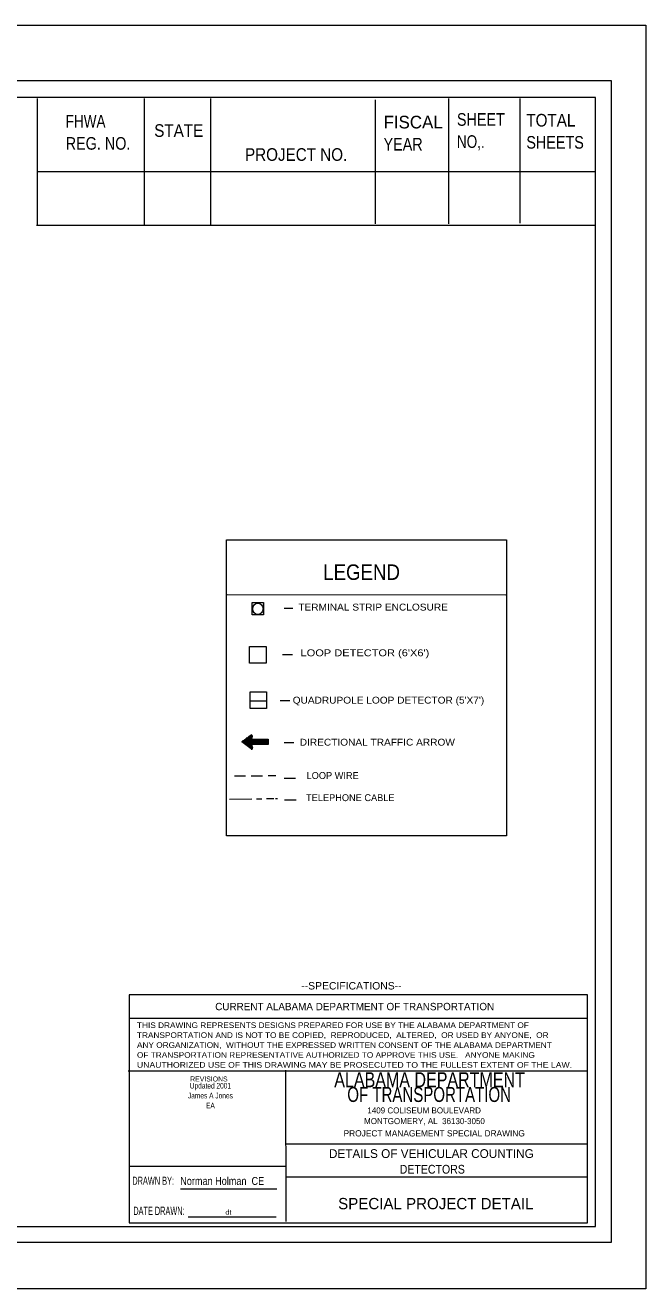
# Model space of a CAD drawing. Extents: x -556 to 1897, y -473 to 414.
# Drawn here: x 1466 to 1897, y -462 to 414 of the extents above; entities that cross this region are included whole.
import ezdxf
from ezdxf.enums import TextEntityAlignment as Align

# ---------------------------------------------------------------- set-up
doc = ezdxf.new("R2010")
doc.units = 0
doc.header["$LTSCALE"] = 2.6
doc.linetypes.add('LONG_DASH_SHORT_DASH', pattern=[9.9, 6, -1.2, 1.5, -1.2])
doc.linetypes.add('MEDIUM_DASHED', pattern=[4.5, 3, -1.5])
doc.layers.add('1', color=7, linetype='Continuous', lineweight=13)

msp = doc.modelspace()

# ---------------------------------------------------------------- linework, layer by layer
at = {"layer": '1'}
for p, q in [((1474.468, 363.569), (1474.468, 276.092)), ((1548.613, 363.7), (1548.613, 276.314)), ((1594.705, 363.706), (1594.705, 276.092)), ((1708.865, 362.656), (1708.865, 276.69)), ((1759.823, 363.735), (1759.823, 276.658)), ((1809.237, 363.7), (1809.237, 277.229)), ((1474.475, 312.997), (1829.522, 312.997)), ((1474.798, 312.997), (1861.455, 312.997)), ((1473.956, 275.856), (1861.897, 275.856)), ((1606.347, 19.563), (1799.638, 19.344)), ((1645.69, 10.035), (1651.889, 10.035)), ((1644.708, -22.089), (1651.678, -22.089)), ((1622.117, -54.281), (1633.637, -54.281)), ((1643.087, -54.024), (1649.684, -54.024)), ((1616.502, -82.751), (1622.743, -77.919)), ((1617.384, -83.428), (1621.536, -78.847)), ((1617.441, -83.446), (1621.836, -78.63)), ((1617.481, -83.495), (1622.086, -78.418)), ((1617.533, -83.544), (1622.375, -78.205)), ((1617.587, -83.565), (1622.644, -77.983)), ((1617.625, -83.622), (1622.851, -77.859)), ((1617.683, -83.651), (1622.969, -77.814)), ((1617.718, -83.669), (1623.061, -77.79)), ((1617.762, -83.725), (1623.159, -77.79)), ((1617.814, -83.769), (1623.221, -77.814)), ((1617.873, -83.792), (1623.285, -77.824)), ((1617.906, -83.834), (1623.338, -77.844)), ((1617.955, -83.861), (1623.402, -77.878)), ((1617.999, -83.903), (1623.458, -77.919)), ((1618.057, -83.95), (1623.494, -77.931)), ((1618.107, -83.955), (1623.55, -77.989)), ((1618.152, -84.025), (1623.578, -78.052)), ((1618.215, -84.059), (1623.623, -78.096)), ((1618.251, -84.078), (1623.652, -78.145)), ((1618.301, -84.136), (1623.673, -78.205)), ((1618.347, -84.172), (1623.702, -78.285)), ((1618.389, -84.191), (1623.722, -78.33)), ((1618.445, -84.244), (1623.722, -78.436)), ((1618.488, -84.29), (1623.722, -78.505)), ((1618.547, -84.309), (1623.702, -78.621)), ((1618.58, -84.335), (1623.673, -78.74)), ((1618.627, -84.407), (1623.652, -78.867)), ((1622.798, -87.617), (1616.502, -82.751)), ((1616.515, -82.756), (1616.589, -82.681)), ((1616.572, -82.805), (1616.884, -82.475)), ((1616.621, -82.82), (1617.141, -82.24)), ((1616.679, -82.874), (1617.434, -82.049)), ((1616.703, -82.906), (1617.687, -81.823)), ((1616.76, -82.927), (1617.979, -81.602)), ((1616.805, -82.983), (1618.251, -81.393)), ((1616.855, -83.026), (1618.519, -81.193)), ((1616.904, -83.041), (1618.796, -80.988)), ((1616.956, -83.095), (1619.06, -80.753)), ((1617.003, -83.141), (1619.365, -80.556)), ((1617.071, -83.164), (1619.615, -80.321)), ((1617.094, -83.191), (1619.91, -80.124)), ((1617.141, -83.254), (1620.164, -79.89)), ((1617.197, -83.275), (1620.445, -79.7)), ((1617.249, -83.306), (1620.715, -79.477)), ((1617.286, -83.328), (1620.992, -79.259)), ((1617.325, -83.386), (1621.284, -79.071)), ((1618.685, -84.425), (1623.623, -78.974)), ((1618.737, -84.464), (1623.59, -79.086)), ((1618.781, -84.481), (1623.578, -79.215)), ((1618.835, -84.534), (1623.55, -79.313)), ((1618.879, -84.573), (1623.514, -79.472)), ((1618.909, -84.599), (1623.494, -79.578)), ((1618.961, -84.645), (1623.463, -79.7)), ((1619.02, -84.697), (1623.425, -79.821)), ((1619.06, -84.729), (1623.402, -79.948)), ((1619.098, -84.766), (1623.369, -80.06)), ((1619.154, -84.81), (1623.338, -80.175)), ((1619.21, -84.811), (1623.311, -80.298)), ((1619.25, -84.863), (1623.285, -80.407)), ((1619.302, -84.917), (1623.261, -80.556)), ((1619.365, -84.944), (1623.232, -80.682)), ((1619.405, -84.979), (1623.2, -80.787)), ((1619.428, -85.03), (1623.221, -80.863)), ((1619.5, -85.051), (1623.311, -80.863)), ((1619.54, -85.1), (1623.394, -80.863)), ((1619.589, -85.105), (1623.463, -80.863)), ((1619.643, -85.165), (1623.55, -80.863)), ((1619.693, -85.207), (1623.623, -80.863)), ((1619.733, -85.243), (1623.722, -80.863)), ((1619.784, -85.291), (1623.779, -80.863)), ((1619.82, -85.313), (1623.873, -80.863)), ((1619.878, -85.347), (1623.955, -80.863)), ((1619.93, -85.391), (1624.047, -80.863)), ((1619.975, -85.436), (1624.123, -80.863)), ((1620.015, -85.46), (1624.201, -80.863)), ((1620.054, -85.486), (1624.267, -80.863)), ((1620.104, -85.547), (1624.346, -80.863)), ((1620.164, -85.571), (1624.441, -80.863)), ((1620.213, -85.614), (1624.536, -80.863)), ((1620.273, -85.649), (1624.612, -80.863)), ((1620.32, -85.684), (1624.688, -80.863)), ((1620.351, -85.722), (1624.756, -80.863)), ((1620.402, -85.777), (1624.849, -80.863)), ((1620.445, -85.791), (1624.925, -80.863)), ((1620.495, -85.848), (1625.006, -80.863)), ((1620.554, -85.857), (1625.093, -80.863)), ((1620.601, -85.915), (1625.178, -80.863)), ((1620.645, -85.953), (1625.266, -80.863)), ((1620.682, -85.976), (1625.342, -80.863)), ((1620.737, -86.016), (1625.419, -80.863)), ((1620.793, -86.066), (1625.509, -80.863)), ((1620.837, -86.083), (1625.589, -80.863)), ((1620.895, -86.124), (1625.648, -80.863)), ((1620.946, -86.179), (1625.758, -80.863)), ((1620.966, -86.193), (1625.817, -80.863)), ((1621.018, -86.243), (1625.916, -80.863)), ((1621.076, -86.278), (1626.002, -80.863)), ((1621.116, -86.315), (1626.065, -80.863)), ((1621.176, -86.349), (1626.149, -80.863)), ((1621.227, -86.386), (1626.222, -80.863)), ((1621.273, -86.431), (1626.321, -80.863)), ((1621.306, -86.458), (1626.402, -80.863)), ((1621.356, -86.486), (1623.2, -84.481)), ((1621.408, -86.535), (1623.2, -84.562)), ((1621.466, -86.59), (1623.232, -84.617)), ((1621.497, -86.604), (1623.248, -84.703)), ((1621.536, -86.654), (1623.261, -84.766)), ((1621.594, -86.685), (1623.285, -84.811)), ((1621.652, -86.728), (1623.311, -84.917)), ((1621.697, -86.762), (1623.311, -84.979)), ((1621.747, -86.818), (1623.338, -85.051)), ((1621.794, -86.833), (1623.359, -85.105)), ((1621.841, -86.866), (1623.363, -85.207)), ((1621.899, -86.894), (1623.394, -85.269)), ((1621.934, -86.943), (1623.394, -85.331)), ((1621.989, -86.989), (1623.415, -85.403)), ((1622.03, -86.997), (1623.425, -85.48)), ((1622.086, -87.074), (1623.441, -85.547)), ((1622.121, -87.103), (1623.463, -85.616)), ((1622.181, -87.121), (1623.478, -85.684)), ((1622.21, -87.163), (1623.503, -85.777)), ((1622.267, -87.21), (1623.514, -85.848)), ((1622.326, -87.231), (1623.525, -85.892)), ((1622.375, -87.271), (1623.55, -85.976)), ((1622.42, -87.329), (1623.578, -86.048)), ((1622.482, -87.342), (1623.59, -86.124)), ((1622.525, -87.396), (1623.59, -86.179)), ((1622.556, -87.427), (1623.623, -86.253)), ((1622.611, -87.464), (1623.639, -86.331)), ((1622.659, -87.505), (1623.652, -86.413)), ((1622.699, -87.532), (1623.673, -86.481)), ((1622.749, -87.584), (1623.683, -86.536)), ((1622.793, -87.617), (1623.702, -86.604)), ((1622.851, -87.641), (1623.722, -86.685)), ((1622.893, -87.675), (1623.735, -86.758)), ((1622.953, -87.682), (1623.751, -86.827)), ((1623.029, -87.731), (1623.77, -86.894)), ((1623.093, -87.746), (1623.779, -86.989)), ((1623.183, -87.749), (1623.779, -87.074)), ((1623.221, -84.464), (1626.491, -80.863)), ((1623.261, -87.746), (1623.779, -87.163)), ((1623.311, -84.464), (1626.559, -80.863)), ((1623.363, -87.682), (1623.751, -87.276)), ((1623.394, -84.464), (1626.649, -80.863)), ((1623.463, -84.464), (1626.718, -80.863)), ((1623.55, -84.464), (1626.793, -80.863)), ((1623.55, -87.584), (1623.652, -87.505)), ((1623.623, -84.464), (1626.888, -80.863)), ((1623.702, -84.464), (1626.959, -80.863)), ((1623.779, -84.464), (1627.041, -80.863)), ((1623.873, -84.464), (1627.118, -80.863)), ((1623.955, -84.464), (1627.224, -80.863)), ((1624.047, -84.464), (1627.296, -80.863)), ((1624.123, -84.464), (1627.36, -80.863)), ((1624.201, -84.464), (1627.473, -80.863)), ((1624.267, -84.464), (1627.54, -80.863)), ((1624.346, -84.464), (1627.624, -80.863)), ((1624.437, -84.464), (1627.693, -80.863)), ((1624.536, -84.464), (1627.786, -80.863)), ((1624.612, -84.464), (1627.865, -80.863)), ((1624.688, -84.464), (1627.945, -80.863)), ((1624.756, -84.464), (1628.037, -80.863)), ((1624.849, -84.464), (1628.108, -80.863)), ((1624.925, -84.464), (1628.203, -80.863)), ((1625.006, -84.464), (1628.278, -80.863)), ((1625.093, -84.464), (1628.358, -80.863)), ((1625.178, -84.464), (1628.436, -80.863)), ((1625.244, -84.464), (1628.518, -80.863)), ((1625.342, -84.464), (1628.605, -80.863)), ((1625.419, -84.464), (1628.676, -80.863)), ((1625.509, -84.464), (1628.749, -80.863)), ((1625.589, -84.464), (1628.844, -80.863)), ((1625.648, -84.464), (1628.924, -80.863)), ((1625.758, -84.464), (1629.016, -80.863)), ((1625.817, -84.464), (1629.094, -80.863)), ((1625.916, -84.464), (1629.16, -80.863)), ((1626.002, -84.464), (1629.245, -80.863)), ((1626.065, -84.464), (1629.341, -80.863)), ((1626.149, -84.464), (1629.407, -80.863)), ((1626.222, -84.464), (1629.504, -80.863)), ((1626.321, -84.464), (1629.582, -80.863)), ((1626.398, -84.464), (1629.656, -80.863)), ((1626.472, -84.464), (1629.731, -80.863)), ((1626.559, -84.464), (1629.826, -80.863)), ((1626.649, -84.464), (1629.919, -80.863)), ((1626.718, -84.464), (1629.977, -80.863)), ((1626.793, -84.464), (1630.079, -80.863)), ((1626.888, -84.464), (1630.16, -80.863)), ((1626.959, -84.464), (1630.232, -80.863)), ((1627.041, -84.464), (1630.316, -80.863)), ((1627.118, -84.464), (1630.392, -80.863)), ((1627.224, -84.464), (1630.469, -80.863)), ((1627.296, -84.464), (1630.545, -80.863)), ((1627.36, -84.464), (1630.634, -80.863)), ((1627.473, -84.464), (1630.707, -80.863)), ((1627.54, -84.464), (1630.803, -80.863)), ((1627.624, -84.464), (1630.88, -80.863)), ((1627.693, -84.464), (1630.97, -80.863)), ((1627.786, -84.464), (1631.033, -80.863)), ((1627.865, -84.464), (1631.118, -80.863)), ((1627.945, -84.464), (1631.213, -80.863)), ((1628.037, -84.464), (1631.292, -80.863)), ((1628.108, -84.464), (1631.384, -80.863)), ((1628.186, -84.464), (1631.444, -80.863)), ((1628.278, -84.464), (1631.534, -80.863)), ((1628.358, -84.464), (1631.612, -80.863)), ((1628.436, -84.464), (1631.693, -80.863)), ((1628.518, -84.464), (1631.767, -80.863)), ((1628.605, -84.464), (1631.854, -80.863)), ((1628.672, -84.464), (1631.945, -80.863)), ((1628.749, -84.464), (1632.034, -80.863)), ((1628.844, -84.464), (1632.117, -80.863)), ((1628.924, -84.464), (1632.182, -80.863)), ((1629.016, -84.464), (1632.257, -80.863)), ((1629.094, -84.464), (1632.337, -80.863)), ((1629.16, -84.464), (1632.426, -80.863)), ((1629.245, -84.464), (1632.495, -80.863)), ((1629.341, -84.464), (1632.59, -80.863)), ((1629.401, -84.464), (1632.682, -80.863)), ((1629.504, -84.464), (1632.76, -80.863)), ((1629.582, -84.464), (1632.836, -80.863)), ((1629.656, -84.464), (1632.915, -80.863)), ((1629.731, -84.464), (1632.991, -80.863)), ((1629.826, -84.464), (1633.084, -80.863)), ((1629.919, -84.464), (1633.149, -80.863)), ((1629.977, -84.464), (1633.249, -80.863)), ((1630.079, -84.464), (1633.328, -80.863)), ((1630.16, -84.464), (1633.415, -80.863)), ((1630.232, -84.464), (1633.492, -80.863)), ((1630.316, -84.464), (1633.57, -80.863)), ((1630.392, -84.464), (1633.662, -80.863)), ((1630.469, -84.464), (1633.717, -80.863)), ((1630.545, -84.464), (1633.837, -80.863)), ((1630.628, -84.464), (1633.903, -80.863)), ((1630.707, -84.464), (1633.98, -80.863)), ((1630.803, -84.464), (1634.058, -80.863)), ((1630.88, -84.464), (1634.138, -80.863)), ((1630.958, -84.464), (1634.214, -80.863)), ((1631.033, -84.464), (1634.293, -80.863)), ((1631.118, -84.464), (1634.391, -80.863)), ((1631.213, -84.464), (1634.48, -80.863)), ((1631.292, -84.464), (1634.544, -80.863)), ((1631.371, -84.464), (1634.629, -80.863)), ((1631.444, -84.464), (1634.719, -80.863)), ((1631.534, -84.464), (1634.793, -80.863)), ((1631.612, -84.464), (1634.795, -80.931)), ((1631.693, -84.464), (1634.795, -81.037)), ((1631.767, -84.464), (1634.795, -81.135)), ((1631.854, -84.464), (1634.795, -81.203)), ((1631.945, -84.464), (1634.795, -81.319)), ((1632.034, -84.464), (1634.795, -81.373)), ((1632.117, -84.464), (1634.795, -81.469)), ((1632.182, -84.464), (1634.795, -81.573)), ((1632.257, -84.464), (1634.795, -81.661)), ((1632.337, -84.464), (1634.795, -81.759)), ((1632.425, -84.464), (1634.795, -81.838)), ((1632.495, -84.464), (1634.795, -81.942)), ((1632.59, -84.464), (1634.795, -82.009)), ((1632.682, -84.464), (1634.795, -82.113)), ((1632.76, -84.464), (1634.795, -82.185)), ((1632.836, -84.464), (1634.795, -82.284)), ((1632.915, -84.464), (1634.795, -82.403)), ((1632.991, -84.464), (1634.795, -82.475)), ((1633.084, -84.464), (1634.795, -82.568)), ((1633.149, -84.464), (1634.795, -82.644)), ((1633.235, -84.464), (1634.795, -82.738)), ((1633.328, -84.464), (1634.795, -82.82)), ((1633.415, -84.464), (1634.795, -82.927)), ((1633.492, -84.464), (1634.795, -82.983)), ((1633.562, -84.464), (1634.795, -83.11)), ((1633.662, -84.464), (1634.795, -83.191)), ((1633.717, -84.464), (1634.795, -83.275)), ((1633.837, -84.464), (1634.795, -83.379)), ((1633.903, -84.464), (1634.795, -83.446)), ((1633.97, -84.464), (1634.795, -83.553)), ((1634.058, -84.464), (1634.795, -83.649)), ((1634.138, -84.464), (1634.795, -83.725)), ((1634.214, -84.464), (1634.795, -83.834)), ((1634.293, -84.464), (1634.795, -83.903)), ((1634.388, -84.464), (1634.795, -83.996)), ((1634.48, -84.464), (1634.795, -84.078)), ((1634.544, -84.464), (1634.795, -84.172)), ((1634.629, -84.464), (1634.795, -84.269)), ((1634.719, -84.464), (1634.795, -84.357)), ((1634.793, -84.464), (1634.795, -84.464)), ((1645.805, -83.191), (1652.567, -83.191)), ((1645.805, -107.847), (1653.763, -107.847)), ((1646.143, -122.83), (1654.107, -122.83)), ((1856.632, -274.543), (1538.191, -274.543)), ((1856.054, -311.137), (1537.627, -311.137)), ((1647.084, -415.406), (1647.005, -310.507)), ((1646.938, -361.591), (1856.632, -361.591)), ((1538.191, -377.128), (1646.938, -377.128)), ((1538.191, -377.128), (1646.938, -377.128)), ((1646.938, -384.434), (1856.632, -384.434)), ((1573.916, -392.681), (1640.718, -392.681)), ((1579.069, -412.177), (1640.278, -412.177))]:
    msp.add_line(p, q, dxfattribs=at)
at = {"layer": '1', "linetype": 'MEDIUM_DASHED'}
msp.add_line((1611.278, -106.192), (1640.075, -106.104), dxfattribs=at)
at = {"layer": '1', "linetype": 'LONG_DASH_SHORT_DASH'}
for p, q in [((1607.796, -122.508), (1638.517, -121.961)), ((1639.793, -121.938), (1641.079, -121.916))]:
    msp.add_line(p, q, dxfattribs=at)
at = {"layer": '1'}
for points in [[(1896.707, 414.489), (1896.707, -462.074), (762.332, -462.074), (762.332, 414.489)], [(792.149, -429.676), (1873.038, -429.676), (1873.038, 375.936), (792.149, 375.936)], [(1861.743, 364.268), (804.792, 364.268), (804.792, -418.973), (1861.743, -418.973)], [(1605.717, 57.482), (1800.053, 57.482), (1800.053, -147.857), (1605.717, -147.857)], [(1623.673, 14.048), (1631.472, 14.048), (1631.472, 5.448), (1623.673, 5.448)], [(1621.716, -16.477), (1633.235, -16.477), (1633.235, -28.051), (1621.716, -28.051)], [(1622.117, -47.969), (1633.637, -47.969), (1633.637, -59.534), (1622.117, -59.534)], [(1856.369, -258.088), (1538.178, -258.088), (1538.178, -416.268), (1856.369, -416.268)]]:
    msp.add_lwpolyline(points, close=True, dxfattribs=at)
msp.add_lwpolyline([(1623.702, -78.63), (1623.2, -80.863), (1634.795, -80.863), (1634.795, -84.464), (1623.2, -84.464), (1623.77, -86.894)], dxfattribs=at)
msp.add_ellipse((1627.544, 9.606), major_axis=(0, 3.934), ratio=0.907029, dxfattribs=at)
for centre, start_param, end_param in [((1623.093, -78.473), 1.3176976, 3.7548511), ((1623.155, -87.064), 5.6720666, 8.1107902)]:
    msp.add_ellipse(centre, major_axis=(0, -0.682), ratio=0.907029, start_param=start_param, end_param=end_param, dxfattribs=at)

# ---------------------------------------------------------------- texts
for s, height, width, p in [('FHWA', 8.772, 0.8, (1494.2, 343.497)), ('SHEET', 8.772, 0.85, (1765.688, 344.761)), ('TOTAL', 8.772, 0.9, (1813.853, 344.222)), ('STATE', 8.772, 0.9, (1555.626, 337.056)), ('REG. NO.', 8.772, 0.85, (1494.2, 328.148)), ('YEAR', 8.772, 0.85, (1714.769, 327.564)), ('NO,.', 8.772, 0.8, (1765.688, 329.42)), ('SHEETS', 8.772, 0.85, (1813.853, 328.877)), ('PROJECT NO.', 8.772, 0.9, (1618.627, 320.437)), ('LEGEND', 10.76, 0.9, (1672.895, 29.687)), ('TERMINAL STRIP ENCLOSURE', 4.774, 1.1, (1655.62, 8.441)), ("LOOP DETECTOR (6'X6')", 4.774, 1.2, (1657.164, -23.277)), ("QUADRUPOLE LOOP DETECTOR (5'X7')", 4.77, 1.1, (1651.715, -56.12)), ('DIRECTIONAL TRAFFIC ARROW', 4.774, 1.1, (1656.601, -85.281)), ('THIS DRAWING REPRESENTS DESIGNS PREPARED FOR USE BY THE ALABAMA DEPARTMENT OF', 3.896, 1.1, (1543.654, -281.187)), ('TRANSPORTATION AND IS NOT TO BE COPIED,  REPRODUCED,  ALTERED,  OR USED BY ANYONE,  OR', 3.896, 1.1, (1543.654, -288.073)), ('ANY ORGANIZATION,  WITHOUT THE EXPRESSED WRITTEN CONSENT OF THE ALABAMA DEPARTMENT', 3.896, 1.1, (1543.654, -294.955)), ('OF TRANSPORTATION REPRESENTATIVE AUTHORIZED TO APPROVE THIS USE.   ANYONE MAKING', 3.896, 1.1, (1543.654, -301.848)), ('UNAUTHORIZED USE OF THIS DRAWING MAY BE PROSECUTED TO THE FULLEST EXTENT OF THE LAW.', 3.896, 1.15, (1543.654, -308.747)), ('DRAWN BY:', 5.688, 0.65, (1540.425, -389.992)), ('DATE DRAWN:', 5.828, 0.6, (1541.115, -410.948)), ('dt', 3.421, 1.1, (1604.996, -410.694))]:
    msp.add_text(s, height=height, dxfattribs=dict(at, width=width)).set_placement(p)
for s, height, p in [('FISCAL', 8.772, (1714.769, 342.916)), ('LOOP WIRE', 4.774, (1661.356, -108.409)), ('TELEPHONE CABLE', 4.774, (1661.01, -123.779)), ('PROJECT MANAGEMENT SPECIAL DRAWING', 4.329, (1687.03, -356.417))]:
    msp.add_text(s, height=height, dxfattribs=at).set_placement(p)
for s, height, width, p in [('--SPECIFICATIONS--', 5.129, 1.05, (1692.477, -254.465)), ('REVISIONS', 3.465, 0.9, (1593.579, -318.276)), ('ALABAMA DEPARTMENT', 10.4, 0.8, (1746.705, -322.26)), ('Updated 2001', 3.896, 0.7, (1594.63, -323.176)), ('OF TRANSPORTATION', 10.4, 0.75, (1746.401, -332.505)), ('James A Jones', 3.896, 0.7, (1594.63, -330.044)), ('EA', 3.896, 0.7, (1594.63, -336.912)), ('DETECTORS', 6.092, 0.9, (1748.583, -382.234)), ('DETECTORS', 6.092, 0.9, (1748.583, -382.234)), ('Norman Holman  CE', 5.554, 0.85, (1602.801, -390.095))]:
    msp.add_text(s, height=height, dxfattribs=dict(at, width=width)).set_placement(p, align=Align.CENTER)
for s, height, p in [('CURRENT ALABAMA DEPARTMENT OF TRANSPORTATION', 5.129, (1694.729, -268.874)), ('1409 COLISEUM BOULEVARD', 4.161, (1742.937, -340.457)), ('MONTGOMERY, AL  36130-3050', 4.161, (1743.177, -347.864)), ('DETAILS OF VEHICULAR COUNTING', 6.092, (1747.945, -371.361)), ('DETAILS OF VEHICULAR COUNTING', 6.092, (1747.945, -371.361)), ('SPECIAL PROJECT DETAIL', 7.829, (1751.03, -406.925))]:
    msp.add_text(s, height=height, dxfattribs=at).set_placement(p, align=Align.CENTER)

doc.saveas('drawing.dxf')
